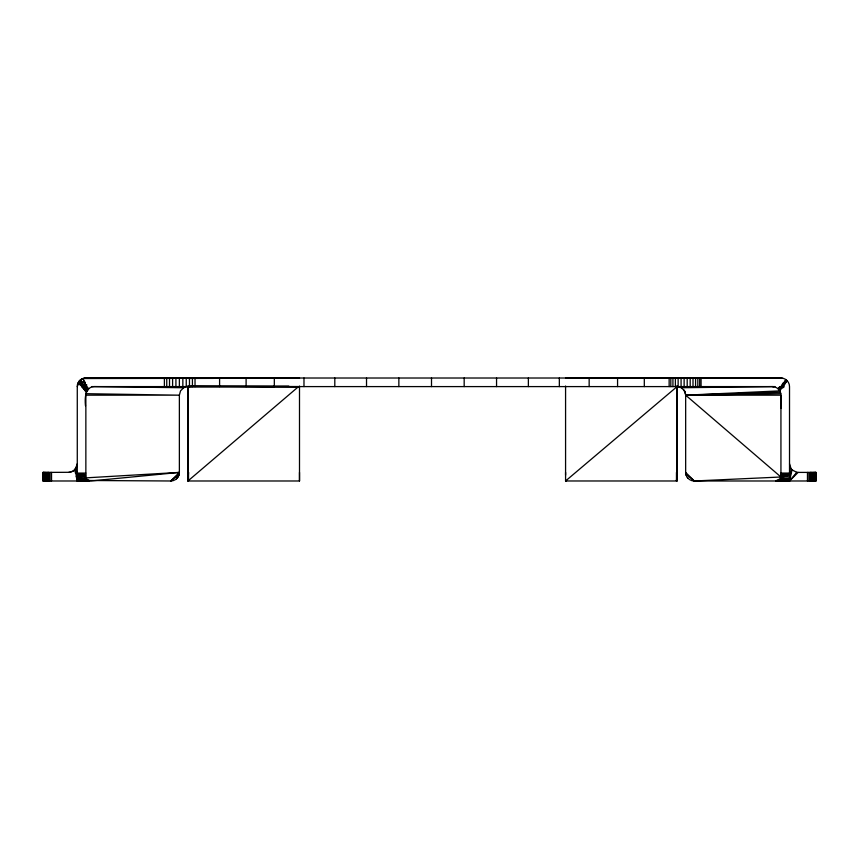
<?xml version="1.0" encoding="UTF-8"?>
<svg xmlns="http://www.w3.org/2000/svg" width="859" height="859" viewBox="0 0 859 859"><rect width="100%" height="100%" fill="white"/><g stroke="black" fill="none" stroke-linecap="round" stroke-linejoin="round"><path stroke-width="1.29" d="M565.576 386.035L565.576 480.976L677.128 480.986L677.128 386.045L677.128 472.998L676.473 480.986L676.473 472.407L677.128 472.998M299.501 386.067L299.501 480.986L187.949 480.986L187.949 386.067M565.576 475.134L565.576 472.407M85.492 405.824C84.773 399.102 84.719 386.668 94.436 386.593L183.654 387.742L186.457 386.722L193.339 386.346L299.501 386.593L298.234 386.883L187.949 480.986L187.949 386.099M77.17 465.17L77.278 463.828L75.27 469.347L77.278 480.986L77.278 386.593C77.213 382.48 80.456 378.722 84.515 378.121L299.501 378.014M187.949 378.014L246.103 378.014L246.103 386.593M43.465 472.407L43.079 480.986L43.079 472.407L43.465 480.986L44.099 472.407L44.958 480.986L46.01 472.407L47.245 480.986L48.598 472.407L50.037 480.986L50.037 472.407L48.598 480.986L47.245 472.407L46.01 480.986L44.958 472.407L44.099 480.986L43.465 472.407L43.465 480.986M815.535 480.986L815.921 472.407L815.921 480.986L815.535 472.407L814.901 480.986L814.042 472.407L812.99 480.986L811.755 472.407L810.402 480.986L808.963 472.407L808.963 480.986L810.402 472.407L811.755 480.986L812.99 472.407L814.042 480.986L814.901 472.407L815.535 480.986L815.535 472.407M187.949 480.986L188.518 472.407L188.035 473.051M183.654 387.742L180.519 390.888L179.37 395.172L179.37 472.407C179.467 477.003 175.365 481.061 170.791 480.986L84.569 480.471M77.278 386.593L79.307 381.095L87.006 390.888L87.865 389.664L82.926 378.529L81.562 379.163L85.857 378.014L780.938 378.014C785.523 377.928 789.604 382.008 789.518 386.593L789.518 480.986L798.108 472.407L816.05 472.407L816.05 480.986L780.938 480.986L780.938 395.172C781.035 390.577 776.944 386.518 772.359 386.593L681.37 387.742L677.085 386.593L565.576 480.976L566.296 480.986M299.501 472.407L299.501 480.986M798.108 472.407L796.765 472.3L789.518 480.986L791.16 468.864L789.518 463.828M789.518 480.986L792.041 469.894L791.16 468.864M77.407 385.1L77.804 383.672L81.82 383.629M76.859 466.48L73.734 470.764L70.041 472.3L42.95 472.407L42.95 480.986L85.857 480.986L85.857 395.172L179.37 395.172L85.986 393.69M178.855 475.338L177.362 477.926M77.793 383.662L79.307 381.095L78.824 381.675L86.372 392.241L78.427 382.309L85.159 382.266M783.891 476.477L781.658 476.036L785.47 475.338L782.345 474.63L779.693 478.978L775.602 480.986L781.669 480.471L776.708 480.857L780.606 480.857L779.5 480.986L694.244 480.986C689.659 481.083 685.589 476.981 685.665 472.407L685.665 395.172L684.516 390.888L681.37 387.742M779.789 390.888L787.005 380.526L779.392 390.254L785.985 379.646L778.93 389.653L779.789 390.888L685.665 395.172L780.938 477.003L783.988 476.777M78.824 381.675L87.006 390.888L87.865 389.664L83.194 386.593L86.942 386.593M779.5 480.986L781.089 478.839M782.678 476.691L784.267 474.555M176.299 478.978L179.241 473.9L170.791 480.986L179.37 472.407L85.857 477.862L87.532 479.837L90.7 480.986L179.37 472.407M75.27 469.347L72.983 471.258L68.699 472.407M778.93 389.653L782.742 386.593L779.092 387.28L783.183 386.818M782.742 386.593L777.878 388.601L783.054 387.71M85.556 480.256L87.532 479.837L84.901 479.837M780.938 473.084L789.518 473.084L780.938 474.404L789.518 475.059L780.938 476.885L789.518 476.885M781.185 479.408L778.791 479.837L781.379 479.837M188.1 378.432L213.451 378.389M85.632 480.857L88.531 480.471L77.278 480.568M781.454 479.998L777.782 480.471L789.518 480.568M779.22 387.516L783.086 387.173M780.938 475.693L789.518 475.059M686.32 475.693L685.772 473.749L694.244 480.986L780.938 477.003M780.466 386.926L784.353 386.786M781.25 408.487L780.938 395.172L685.665 395.172L780.423 392.241M685.665 395.172L780.81 393.68M86.738 385.004L80.08 385.079L86.695 385.122M288.839 386.12L187.949 386.593L298.234 386.883M782.281 378.121L565.523 378.014M783.236 382.695L785.91 382.695M782.431 383.941L785.105 383.941M781.422 385.251L784.084 385.251M91.934 386.593L774.958 386.593M77.278 473.084L85.857 473.084L77.278 474.415L85.857 475.059L77.278 475.693L85.857 476.895L77.278 476.895M783.397 473.9L780.938 473.9L788.294 475.134M788.294 475.338L780.938 475.338L787.069 476.305M82.174 476.702L77.278 476.702L80.95 477.228M783.397 476.691L780.938 476.691L783.397 477.046M77.278 478.474L85.857 478.474M780.938 478.474L789.518 478.474M77.278 479.354L85.857 479.354M780.938 479.343L789.518 479.343M77.278 480.052L85.857 480.052M780.938 480.052L789.518 480.052M77.278 480.879L89.604 480.857L86.727 480.986L85.148 478.839M780.938 480.857L789.518 480.879L784.621 480.632M299.501 378.1L274.322 378.014L274.322 386.593L189.023 386.142M173.497 378.389L82.926 378.529L87.403 390.254L80.338 380.022L81.959 378.948L80.338 380.022L87.006 390.888M78.448 382.319L85.084 382.341M77.804 383.672L81.788 383.683M80.95 480.643L85.857 480.857M672.908 378.014L676.849 378.432M772.359 386.593L773.852 386.722M81.766 386.711L85.771 387.055M82.421 387.055L87.575 387.516M78.502 475.532L82.174 476.122M86.673 387.173L83.194 386.593L88.917 388.601L82.453 387.484M796.765 472.3L792.041 469.894M694.244 480.986L685.665 472.407L685.901 474.404M687.307 477.454L688.177 478.474M683.657 389.664L685.536 393.68M684.516 390.888L685.149 392.241M80.81 475.338L81.272 476.702M74.765 469.894L75.603 473.588M76.161 476.058L76.719 478.527M75.635 468.874L76.29 473.717M76.623 476.144L76.945 478.57M76.129 468.112L77.278 480.986M814.901 472.407L814.901 480.986M814.042 472.407L814.042 480.986M812.99 472.407L812.99 480.986M811.755 472.407L811.755 480.986M810.402 472.407L810.402 480.986M807.471 472.407L807.471 480.986M701.073 378.014L701.073 386.593M699.677 378.014L699.677 386.593M697.83 378.014L697.83 386.593M695.586 378.014L695.586 386.593M693.009 378.014L693.009 386.593M690.185 378.014L690.185 386.593M687.189 378.014L687.189 386.593M684.129 378.014L684.129 386.593M681.08 378.014L681.08 386.593M678.138 378.014L678.138 386.593M677.128 386.078L677.128 480.986M675.389 378.014L675.389 386.593M672.93 378.014L672.93 386.593M670.825 378.014L670.825 386.593M669.14 378.014L669.14 386.593M644.304 378.014L644.304 386.593M617.567 378.014L617.567 386.593M589.156 378.014L589.156 386.593M559.338 378.014L559.338 386.593M528.371 378.014L528.371 386.593M496.556 378.014L496.556 386.593M464.171 378.014L464.171 386.593M431.508 378.014L431.508 386.593M398.855 378.014L398.855 386.593M366.525 378.014L366.525 386.593M334.806 378.014L334.806 386.593M303.979 378.014L303.979 386.593M219.593 378.014L219.593 386.593M195.025 378.014L195.025 386.593M192.427 378.014L192.427 386.593M189.474 378.014L189.474 386.593M188.518 472.407L188.518 480.986M186.242 378.014L186.242 386.593M182.849 378.014L182.849 386.593M179.37 378.014L179.37 386.593M175.923 378.014L175.923 386.593M172.605 378.014L172.605 386.593M169.513 378.014L169.513 386.593M166.753 378.014L166.753 386.593M164.391 378.014L164.391 386.593M51.529 472.407L51.529 480.986M48.598 472.407L48.598 480.986M47.245 472.407L47.245 480.986M46.01 472.407L46.01 480.986M44.958 472.407L44.958 480.986M44.099 472.407L44.099 480.986M85.857 378.014L84.365 378.143L85.857 378.014"/></g></svg>
